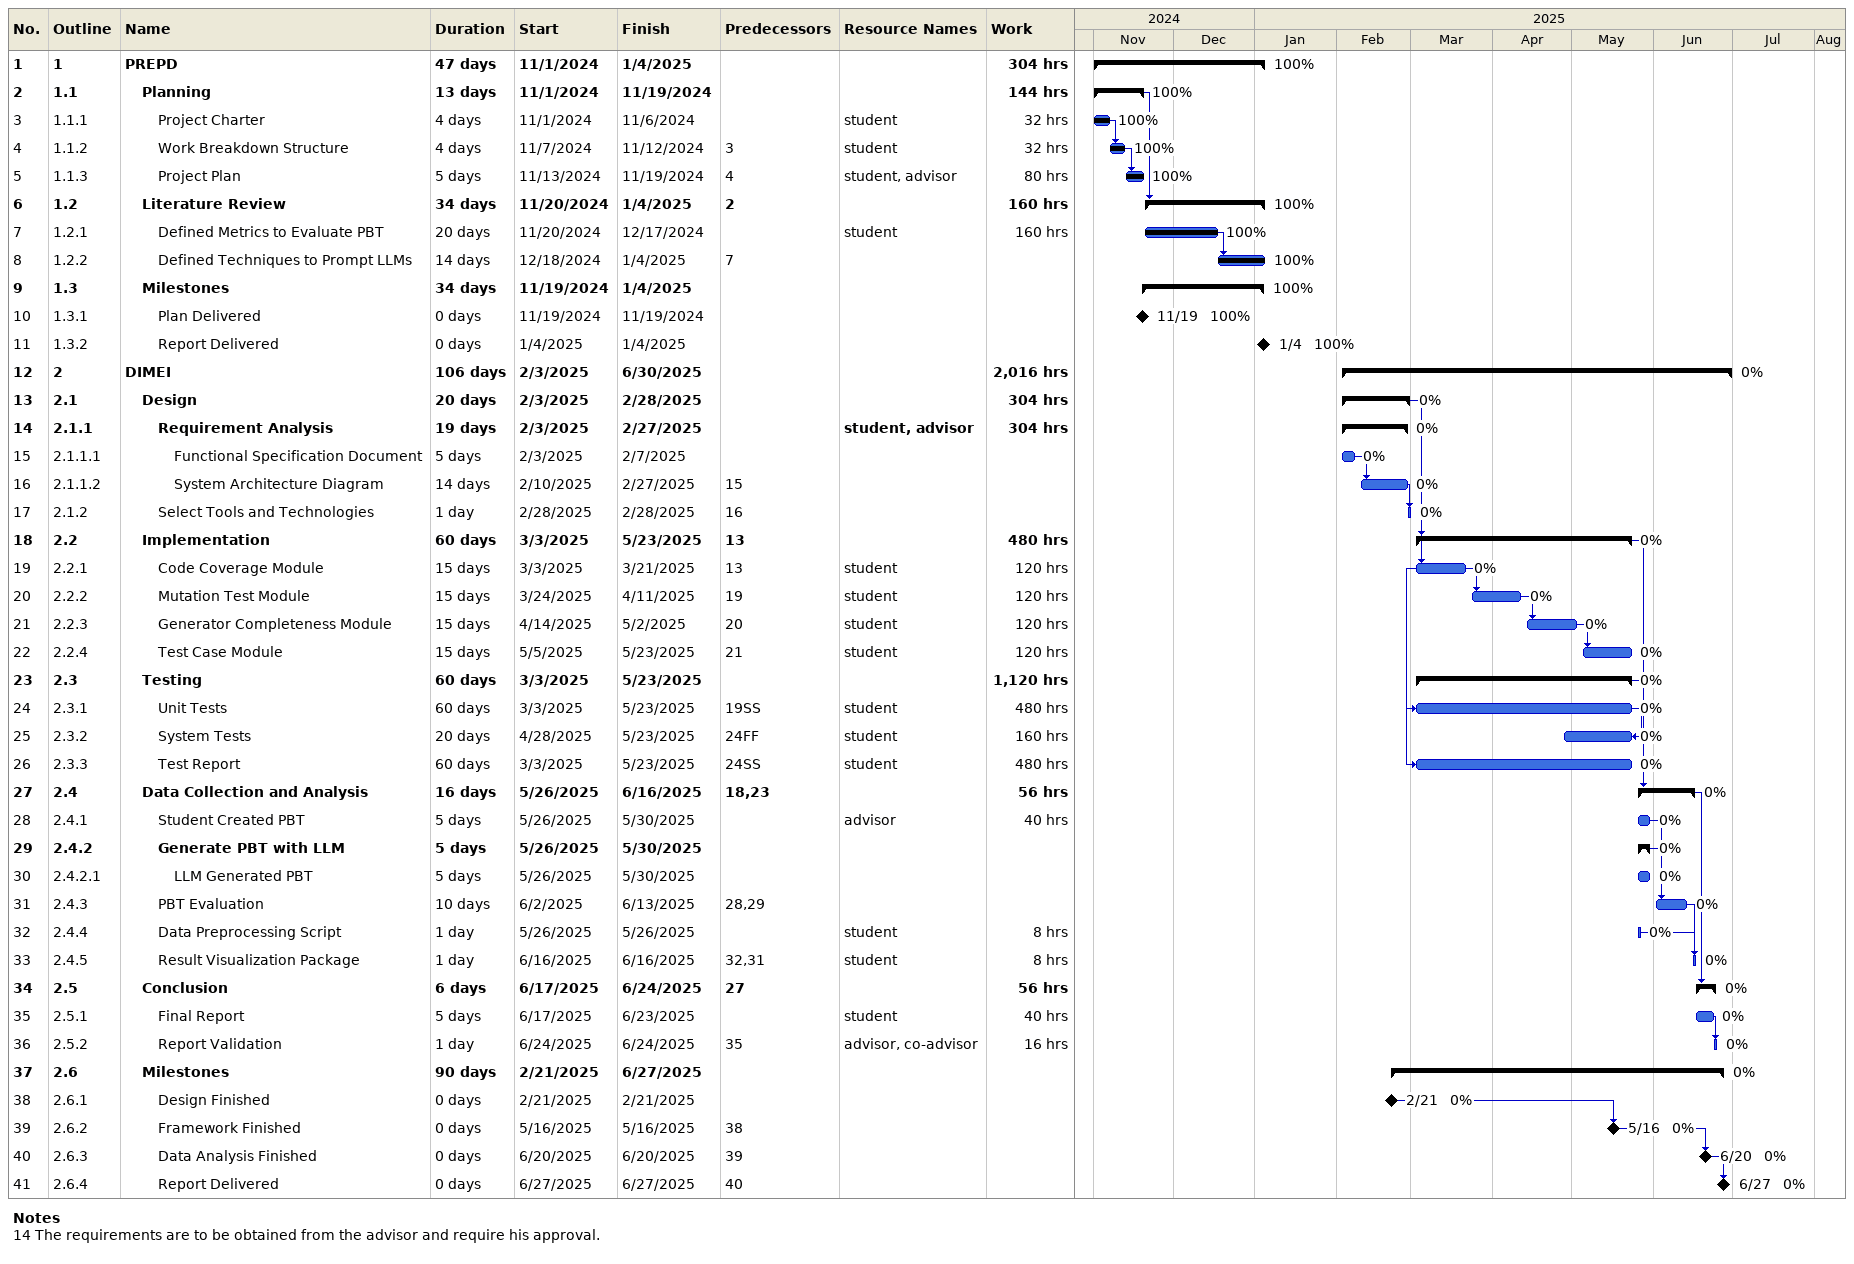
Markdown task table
| ID | WBS | Task | Duration | Start | Finish | Predecessors | Resources | % complete | Work (h) |
|---|---|---|---|---|---|---|---|---|---|
| 1 | 1 | **PREPD** | 47d | 2024-11-01 | 2025-01-04 |  |  | 100 | 304 |
| 2 | 1.1 | **Planning** | 13d | 2024-11-01 | 2024-11-19 |  |  | 100 | 144 |
| 3 | 1.1.1 | Project Charter | 4d | 2024-11-01 | 2024-11-06 |  | student | 100 | 32 |
| 4 | 1.1.2 | Work Breakdown Structure | 4d | 2024-11-07 | 2024-11-12 | 3 | student | 100 | 32 |
| 5 | 1.1.3 | Project Plan | 5d | 2024-11-13 | 2024-11-19 | 4 | student, advisor | 100 | 80 |
| 6 | 1.2 | **Literature Review** | 34d | 2024-11-20 | 2025-01-04 | 2 |  | 100 | 160 |
| 7 | 1.2.1 | Defined Metrics to Evaluate PBT | 20d | 2024-11-20 | 2024-12-17 |  | student | 100 | 160 |
| 8 | 1.2.2 | Defined Techniques to Prompt LLMs | 14d | 2024-12-18 | 2025-01-04 | 7 |  | 100 |  |
| 9 | 1.3 | **Milestones** | 34d | 2024-11-19 | 2025-01-04 |  |  | 100 |  |
| 10 | 1.3.1 | Plan Delivered | 0d | 2024-11-19 | 2024-11-19 |  |  | 100 |  |
| 11 | 1.3.2 | Report Delivered | 0d | 2025-01-04 | 2025-01-04 |  |  | 100 |  |
| 12 | 2 | **DIMEI** | 106d | 2025-02-03 | 2025-06-30 |  |  | 0 | 2016 |
| 13 | 2.1 | **Design** | 20d | 2025-02-03 | 2025-02-28 |  |  | 0 | 304 |
| 14 | 2.1.1 | **Requirement Analysis** | 19d | 2025-02-03 | 2025-02-27 |  | student, advisor | 0 | 304 |
| 15 | 2.1.1.1 | Functional Specification Document | 5d | 2025-02-03 | 2025-02-07 |  |  | 0 |  |
| 16 | 2.1.1.2 | System Architecture Diagram | 14d | 2025-02-10 | 2025-02-27 | 15 |  | 0 |  |
| 17 | 2.1.2 | Select Tools and Technologies | 1d | 2025-02-28 | 2025-02-28 | 16 |  | 0 |  |
| 18 | 2.2 | **Implementation** | 60d | 2025-03-03 | 2025-05-23 | 13 |  | 0 | 480 |
| 19 | 2.2.1 | Code Coverage Module | 15d | 2025-03-03 | 2025-03-21 | 13 | student | 0 | 120 |
| 20 | 2.2.2 | Mutation Test Module | 15d | 2025-03-24 | 2025-04-11 | 19 | student | 0 | 120 |
| 21 | 2.2.3 | Generator Completeness Module | 15d | 2025-04-14 | 2025-05-02 | 20 | student | 0 | 120 |
| 22 | 2.2.4 | Test Case Module | 15d | 2025-05-05 | 2025-05-23 | 21 | student | 0 | 120 |
| 23 | 2.3 | **Testing** | 60d | 2025-03-03 | 2025-05-23 |  |  | 0 | 1120 |
| 24 | 2.3.1 | Unit Tests | 60d | 2025-03-03 | 2025-05-23 | 19SS | student | 0 | 480 |
| 25 | 2.3.2 | System Tests | 20d | 2025-04-28 | 2025-05-23 | 24FF | student | 0 | 160 |
| 26 | 2.3.3 | Test Report | 60d | 2025-03-03 | 2025-05-23 | 24SS | student | 0 | 480 |
| 27 | 2.4 | **Data Collection and Analysis** | 16d | 2025-05-26 | 2025-06-16 | 18, 23 |  | 0 | 56 |
| 28 | 2.4.1 | Student Created PBT | 5d | 2025-05-26 | 2025-05-30 |  | advisor | 0 | 40 |
| 29 | 2.4.2 | **Generate PBT with LLM** | 5d | 2025-05-26 | 2025-05-30 |  |  | 0 |  |
| 30 | 2.4.2.1 | LLM Generated PBT | 5d | 2025-05-26 | 2025-05-30 |  |  | 0 |  |
| 31 | 2.4.3 | PBT Evaluation | 10d | 2025-06-02 | 2025-06-13 | 28, 29 |  | 0 |  |
| 32 | 2.4.4 | Data Preprocessing Script | 1d | 2025-05-26 | 2025-05-26 |  | student | 0 | 8 |
| 33 | 2.4.5 | Result Visualization Package | 1d | 2025-06-16 | 2025-06-16 | 32, 31 | student | 0 | 8 |
| 34 | 2.5 | **Conclusion** | 6d | 2025-06-17 | 2025-06-24 | 27 |  | 0 | 56 |
| 35 | 2.5.1 | Final Report | 5d | 2025-06-17 | 2025-06-23 |  | student | 0 | 40 |
| 36 | 2.5.2 | Report Validation | 1d | 2025-06-24 | 2025-06-24 | 35 | advisor, co-advisor | 0 | 16 |
| 37 | 2.6 | **Milestones** | 90d | 2025-02-21 | 2025-06-27 |  |  | 0 |  |
| 38 | 2.6.1 | Design Finished | 0d | 2025-02-21 | 2025-02-21 |  |  | 0 |  |
| 39 | 2.6.2 | Framework Finished | 0d | 2025-05-16 | 2025-05-16 | 38 |  | 0 |  |
| 40 | 2.6.3 | Data Analysis Finished | 0d | 2025-06-20 | 2025-06-20 | 39 |  | 0 |  |
| 41 | 2.6.4 | Report Delivered | 0d | 2025-06-27 | 2025-06-27 | 40 |  | 0 |  |

Notes
- 14: The requirements are to be obtained from the advisor and require his approval.
